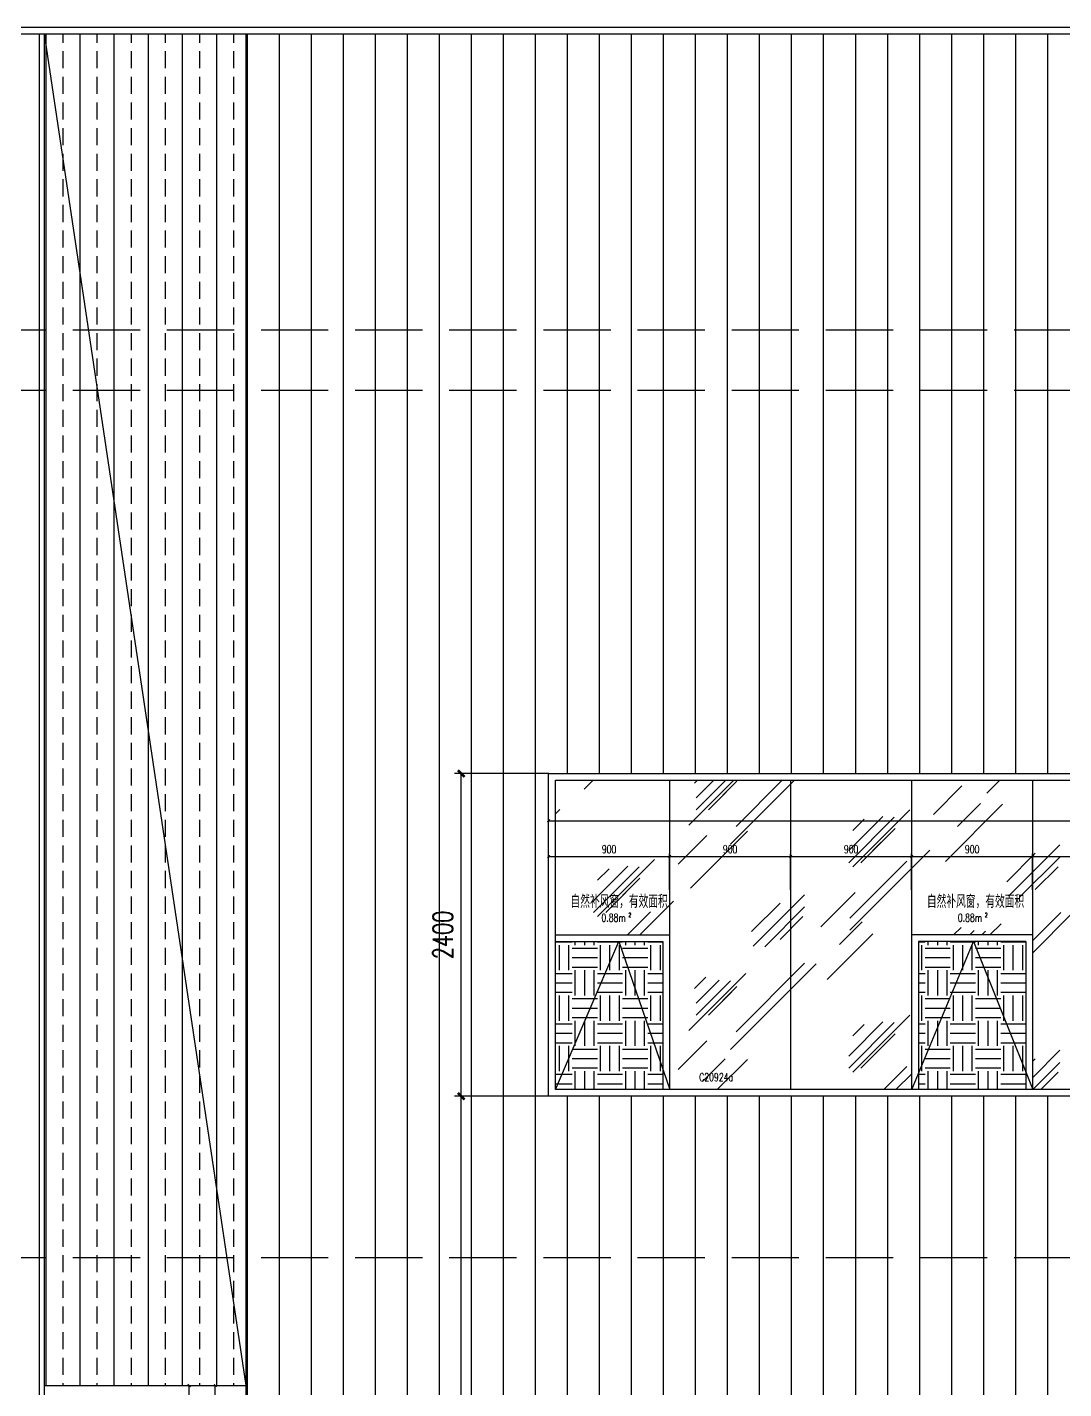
# Model space of a CAD drawing. Extents: x -2377130 to 293730, y -2 to 754590.
# Drawn here: x -132728 to -125018, y 525612 to 535737 of the extents above; entities that cross this region are included whole.
import ezdxf

# ---------------------------------------------------------------- set-up
doc = ezdxf.new("R2010")
doc.units = 0
doc.header["$LTSCALE"] = 1000
doc.header["$MEASUREMENT"] = 0
doc.linetypes.add('__DASH', pattern=[0.35, 0.25, -0.1])
doc.linetypes.add('DOTE', pattern=[2.42, 2, -0.2, 0.02, -0.2])
doc.layers.get('Defpoints').update_dxf_attribs({"color": 210})
for name, color, linetype in [('A-AXIS-DOTE', 14, 'DOTE'), ('A-AXIS-DP', 126, 'Continuous'), ('A-HATCH-2', 251, 'Continuous'), ('A-LIN-V', 9, 'Continuous'), ('A-WINDOW', 140, 'Continuous'), ('A-门窗表显示尺寸', 160, 'Continuous'), ('AS-WALL', 40, 'Continuous'), ('SPACE_HATCH', 8, 'Continuous'), ('参考线', 8, 'Continuous')]:
    doc.layers.add(name, color=color, linetype=linetype)
doc.layers.add('A-WALL-HATCH', color=8, linetype='Continuous', lineweight=13)
doc.layers.add('A-加建区域', color=47, linetype='Continuous', plot=False)
doc.styles.add('_TCH_DIM_T3', font='SIMPLEX', dxfattribs={"width": 0.705882, "bigfont": 'GBCBIG'})
doc.styles.add('_TCH_SPACE', font='SIMPLEX', dxfattribs={"height": 5, "bigfont": 'GBCBIG'})
doc.styles.add('A-DIM_T3', font='SIMPLEX', dxfattribs={"width": 0.705882, "bigfont": 'GBCBIG'})
doc.styles.add('A-STANDARD', font='SIMPLEX', dxfattribs={"bigfont": 'GBCBIG'})
doc.dimstyles.new('_TCH_ARCH&&20', dxfattribs={"dimtxt": 59.5, "dimasz": 20, "dimexe": 20, "dimexo": 20, "dimgap": 25.25, "dimtad": 1, "dimdec": 0, "dimzin": 0, "dimdsep": 46, "dimtxsty": '_TCH_DIM_T3', "dimblk": 'ARCHTICK', "dimcen": 0.09, "dimclrt": 7, "dimazin": 2, "dimtfac": 1, "dimtdec": 0, "dimtix": 1, "dimtmove": 2, "dimatfit": 3, "dimfxl": 0, "dimtolj": 1, "dimtzin": 0, "dimarcsym": 0})
doc.dimstyles.new('A-DIM&&20', dxfattribs={"dimtxt": 59.5, "dimasz": 20, "dimexe": 20, "dimexo": 20, "dimgap": 25.25, "dimtad": 1, "dimdec": 0, "dimzin": 0, "dimdsep": 46, "dimtxsty": 'A-DIM_T3', "dimblk": 'ARCHTICK', "dimcen": 0.09, "dimclrt": 7, "dimazin": 2, "dimtfac": 1, "dimtdec": 0, "dimtix": 1, "dimtmove": 2, "dimatfit": 3, "dimfxl": 0, "dimtolj": 1, "dimtzin": 0, "dimarcsym": 0})
pattern_1 = [(0, (53949.73, -13501.94), (187.5, 187.5), [187.5, -187.5]), (0, (53949.73, -13431.63), (187.5, 187.5), [187.5, -187.5]), (0, (53949.73, -13361.31), (187.5, 187.5), [187.5, -187.5]), (90, (53973.17, -13337.88), (-187.5, 187.5), [187.5, -187.5]), (90, (54043.48, -13337.88), (-187.5, 187.5), [187.5, -187.5]), (90, (54113.8, -13337.88), (-187.5, 187.5), [187.5, -187.5])]

# ---------------------------------------------------------------- blocks, each defined once
blk = doc.blocks.new('_ArchTick')
at = {"color": 0, "linetype": 'ByBlock', "const_width": 0.4}
blk.add_lwpolyline([(-0.5, -0.5), (0.5, 0.5)], dxfattribs=at)
blk = doc.blocks.new('*D1280')
at = {"layer": 'A-门窗表显示尺寸', "color": 0, "lineweight": -2}
for p, q in [((-131673, 525637), (-131503, 525637)), ((-131523, 524537), (-131523, 525637)), ((-131673, 524537), (-131503, 524537))]:
    blk.add_line(p, q, dxfattribs=at)
at = {"layer": 'Defpoints', "color": 0}
for p in [(-131693, 525637), (-131523, 525637), (-131693, 524537)]:
    blk.add_point(p, dxfattribs=at)
at = {"layer": 'A-门窗表显示尺寸', "color": 0, "lineweight": -2, "xscale": 20, "yscale": 20, "zscale": 20}
for p, rotation in [((-131523, 525637), 90), ((-131523, 524537), 270)]:
    blk.add_blockref('_ArchTick', p, dxfattribs=dict(at, rotation=rotation))
at = {"layer": 'A-门窗表显示尺寸', "color": 7, "insert": (-131578, 525087), "char_height": 59.5, "attachment_point": 5, "rotation": 90, "style": '_TCH_DIM_T3'}
blk.add_mtext('\\A1;1100', dxfattribs=at)
blk = doc.blocks.new('*D1281')
at = {"layer": 'A-门窗表显示尺寸', "color": 0, "lineweight": -2}
for p, q in [((-131653, 525637), (-131309, 525637)), ((-131329, 517237), (-131329, 525637)), ((-131653, 517237), (-131309, 517237))]:
    blk.add_line(p, q, dxfattribs=at)
at = {"layer": 'Defpoints', "color": 0}
for p in [(-131673, 525637), (-131329, 525637), (-131673, 517237)]:
    blk.add_point(p, dxfattribs=at)
at = {"layer": 'A-门窗表显示尺寸', "color": 0, "lineweight": -2, "xscale": 20, "yscale": 20, "zscale": 20}
for p, rotation in [((-131329, 525637), 90), ((-131329, 517237), 270)]:
    blk.add_blockref('_ArchTick', p, dxfattribs=dict(at, rotation=rotation))
at = {"layer": 'A-门窗表显示尺寸', "color": 7, "insert": (-131384, 521437), "char_height": 59.5, "attachment_point": 5, "rotation": 90, "style": '_TCH_DIM_T3'}
blk.add_mtext('\\A1;8400', dxfattribs=at)
blk = doc.blocks.new('*D1451')
at = {"layer": 'A-门窗表显示尺寸', "color": 0, "lineweight": -2}
for p, q in [((-128850, 529589), (-128850, 529856)), ((-107950, 529589), (-107950, 529856)), ((-128850, 529836), (-107950, 529836))]:
    blk.add_line(p, q, dxfattribs=at)
at = {"layer": 'Defpoints', "color": 0}
for p in [(-107950, 529836), (-128850, 529569), (-107950, 529569)]:
    blk.add_point(p, dxfattribs=at)
at = {"layer": 'A-门窗表显示尺寸', "color": 0, "lineweight": -2, "xscale": 20, "yscale": 20, "zscale": 20, "rotation": 180}
blk.add_blockref('_ArchTick', (-128850, 529836), dxfattribs=at)
at = {"layer": 'A-门窗表显示尺寸', "color": 0, "lineweight": -2, "xscale": 20, "yscale": 20, "zscale": 20}
blk.add_blockref('_ArchTick', (-107950, 529836), dxfattribs=at)
at = {"layer": 'A-门窗表显示尺寸', "color": 7, "insert": (-118400, 529891), "char_height": 59.5, "attachment_point": 5, "style": 'A-DIM_T3'}
blk.add_mtext('\\A1;20900', dxfattribs=at)
blk = doc.blocks.new('*D1445')
at = {"layer": 'A-门窗表显示尺寸', "color": 0, "lineweight": -2}
for p, q in [((-125250, 529323), (-125250, 529590)), ((-125250, 529570), (-124350, 529570)), ((-124350, 529323), (-124350, 529590))]:
    blk.add_line(p, q, dxfattribs=at)
at = {"layer": 'Defpoints', "color": 0}
for p in [(-124350, 529570), (-125250, 529303), (-124350, 529303)]:
    blk.add_point(p, dxfattribs=at)
at = {"layer": 'A-门窗表显示尺寸', "color": 0, "lineweight": -2, "xscale": 20, "yscale": 20, "zscale": 20, "rotation": 180}
blk.add_blockref('_ArchTick', (-125250, 529570), dxfattribs=at)
at = {"layer": 'A-门窗表显示尺寸', "color": 0, "lineweight": -2, "xscale": 20, "yscale": 20, "zscale": 20}
blk.add_blockref('_ArchTick', (-124350, 529570), dxfattribs=at)
at = {"layer": 'A-门窗表显示尺寸', "color": 7, "insert": (-124800, 529625), "char_height": 59.5, "attachment_point": 5, "style": 'A-DIM_T3'}
blk.add_mtext('\\A1;900', dxfattribs=at)
blk = doc.blocks.new('*D1446')
at = {"layer": 'A-门窗表显示尺寸', "color": 0, "lineweight": -2}
for p, q in [((-126150, 529323), (-126150, 529590)), ((-126150, 529570), (-125250, 529570)), ((-125250, 529323), (-125250, 529590))]:
    blk.add_line(p, q, dxfattribs=at)
at = {"layer": 'Defpoints', "color": 0}
for p in [(-125250, 529570), (-126150, 529303), (-125250, 529303)]:
    blk.add_point(p, dxfattribs=at)
at = {"layer": 'A-门窗表显示尺寸', "color": 0, "lineweight": -2, "xscale": 20, "yscale": 20, "zscale": 20, "rotation": 180}
blk.add_blockref('_ArchTick', (-126150, 529570), dxfattribs=at)
at = {"layer": 'A-门窗表显示尺寸', "color": 0, "lineweight": -2, "xscale": 20, "yscale": 20, "zscale": 20}
blk.add_blockref('_ArchTick', (-125250, 529570), dxfattribs=at)
at = {"layer": 'A-门窗表显示尺寸', "color": 7, "insert": (-125700, 529625), "char_height": 59.5, "attachment_point": 5, "style": 'A-DIM_T3'}
blk.add_mtext('\\A1;900', dxfattribs=at)
blk = doc.blocks.new('*D1447')
at = {"layer": 'A-门窗表显示尺寸', "color": 0, "lineweight": -2}
for p, q in [((-127050, 529323), (-127050, 529590)), ((-127050, 529570), (-126150, 529570)), ((-126150, 529323), (-126150, 529590))]:
    blk.add_line(p, q, dxfattribs=at)
at = {"layer": 'Defpoints', "color": 0}
for p in [(-126150, 529570), (-127050, 529303), (-126150, 529303)]:
    blk.add_point(p, dxfattribs=at)
at = {"layer": 'A-门窗表显示尺寸', "color": 0, "lineweight": -2, "xscale": 20, "yscale": 20, "zscale": 20, "rotation": 180}
blk.add_blockref('_ArchTick', (-127050, 529570), dxfattribs=at)
at = {"layer": 'A-门窗表显示尺寸', "color": 0, "lineweight": -2, "xscale": 20, "yscale": 20, "zscale": 20}
blk.add_blockref('_ArchTick', (-126150, 529570), dxfattribs=at)
at = {"layer": 'A-门窗表显示尺寸', "color": 7, "insert": (-126600, 529625), "char_height": 59.5, "attachment_point": 5, "style": 'A-DIM_T3'}
blk.add_mtext('\\A1;900', dxfattribs=at)
blk = doc.blocks.new('*D1448')
at = {"layer": 'A-门窗表显示尺寸', "color": 0, "lineweight": -2}
for p, q in [((-127950, 529323), (-127950, 529590)), ((-127950, 529570), (-127050, 529570)), ((-127050, 529323), (-127050, 529590))]:
    blk.add_line(p, q, dxfattribs=at)
at = {"layer": 'Defpoints', "color": 0}
for p in [(-127050, 529570), (-127950, 529303), (-127050, 529303)]:
    blk.add_point(p, dxfattribs=at)
at = {"layer": 'A-门窗表显示尺寸', "color": 0, "lineweight": -2, "xscale": 20, "yscale": 20, "zscale": 20, "rotation": 180}
blk.add_blockref('_ArchTick', (-127950, 529570), dxfattribs=at)
at = {"layer": 'A-门窗表显示尺寸', "color": 0, "lineweight": -2, "xscale": 20, "yscale": 20, "zscale": 20}
blk.add_blockref('_ArchTick', (-127050, 529570), dxfattribs=at)
at = {"layer": 'A-门窗表显示尺寸', "color": 7, "insert": (-127500, 529625), "char_height": 59.5, "attachment_point": 5, "style": 'A-DIM_T3'}
blk.add_mtext('\\A1;900', dxfattribs=at)
blk = doc.blocks.new('*D1449')
at = {"layer": 'A-门窗表显示尺寸', "color": 0, "lineweight": -2}
for p, q in [((-128850, 529323), (-128850, 529590)), ((-128850, 529570), (-127950, 529570)), ((-127950, 529323), (-127950, 529590))]:
    blk.add_line(p, q, dxfattribs=at)
at = {"layer": 'Defpoints', "color": 0}
for p in [(-127950, 529570), (-128850, 529303), (-127950, 529303)]:
    blk.add_point(p, dxfattribs=at)
at = {"layer": 'A-门窗表显示尺寸', "color": 0, "lineweight": -2, "xscale": 20, "yscale": 20, "zscale": 20, "rotation": 180}
blk.add_blockref('_ArchTick', (-128850, 529570), dxfattribs=at)
at = {"layer": 'A-门窗表显示尺寸', "color": 0, "lineweight": -2, "xscale": 20, "yscale": 20, "zscale": 20}
blk.add_blockref('_ArchTick', (-127950, 529570), dxfattribs=at)
at = {"layer": 'A-门窗表显示尺寸', "color": 7, "insert": (-128400, 529625), "char_height": 59.5, "attachment_point": 5, "style": 'A-DIM_T3'}
blk.add_mtext('\\A1;900', dxfattribs=at)

msp = doc.modelspace()

# ---------------------------------------------------------------- linework, layer by layer
at = {"layer": 'A-AXIS-DOTE', "color": 8, "linetype": '__DASH', "ltscale": 2}
for p, q in [((-252788.4, 535737.5), (-54309.8, 535737.5)), ((-252788.4, 533487.5), (-54309.8, 533487.5)), ((-252788.4, 533037.5), (-54309.8, 533037.5))]:
    msp.add_line(p, q, dxfattribs=at)
at = {"layer": 'A-AXIS-DP', "color": 8}
for p, q in [((-129500, 527787.5), (-129500, 530187.5)), ((-129500, 519637.5), (-129500, 527787.5))]:
    msp.add_line(p, q, dxfattribs=at)
at = {"layer": 'A-HATCH-2', "color": 8, "linetype": 'Continuous'}
for p, q in [((-132635.6, 517237.5), (-132635.6, 535687.5)), ((-132588, 525637.5), (-132588, 535687.5)), ((-132461, 535622.5), (-132461, 535687.5)), ((-132334, 525637.5), (-132334, 535687.5)), ((-132207, 535622.5), (-132207, 535687.5)), ((-132080, 525637.5), (-132080, 535687.5)), ((-131953, 535622.5), (-131953, 535687.5)), ((-131826, 525637.5), (-131826, 535687.5)), ((-131699, 535622.5), (-131699, 535687.5)), ((-131572, 525637.5), (-131572, 535687.5)), ((-131445, 535622.5), (-131445, 535687.5)), ((-131318, 525637.5), (-131318, 535687.5)), ((-131191, 535622.5), (-131191, 535687.5)), ((-131090.6, 517237.5), (-131090.6, 535687.5)), ((-130852.5, 517237.5), (-130852.5, 535687.5)), ((-130614.4, 517237.5), (-130614.4, 535687.5)), ((-130376.2, 517237.5), (-130376.2, 535687.5)), ((-130138.1, 517237.5), (-130138.1, 535687.5)), ((-129900, 517237.5), (-129900, 535687.5)), ((-129661.9, 517237.5), (-129661.9, 535687.5)), ((-129423.7, 517237.5), (-129423.7, 535687.5)), ((-129185.6, 517237.5), (-129185.6, 535687.5)), ((-128947.5, 517237.5), (-128947.5, 535687.5)), ((-128709.4, 519637.5), (-128709.4, 535687.5)), ((-128471.2, 519637.5), (-128471.2, 535687.5)), ((-128233.1, 519637.5), (-128233.1, 535687.5)), ((-127995, 519637.5), (-127995, 535687.5)), ((-127756.9, 519637.5), (-127756.9, 535687.5)), ((-127518.7, 519637.5), (-127518.7, 535687.5)), ((-127280.6, 519637.5), (-127280.6, 535687.5)), ((-127042.5, 519637.5), (-127042.5, 535687.5)), ((-126804.4, 519637.5), (-126804.4, 535687.5)), ((-126566.2, 519637.5), (-126566.2, 535687.5)), ((-126328.1, 519637.5), (-126328.1, 535687.5)), ((-126090, 519637.5), (-126090, 535687.5)), ((-125851.9, 519637.5), (-125851.9, 535687.5)), ((-125613.7, 519637.5), (-125613.7, 535687.5)), ((-125375.6, 519637.5), (-125375.6, 535687.5)), ((-125137.5, 519637.5), (-125137.5, 535687.5)), ((-132461, 535432), (-132461, 535559)), ((-132207, 535432), (-132207, 535559)), ((-131953, 535432), (-131953, 535559)), ((-131699, 535432), (-131699, 535559)), ((-131445, 535432), (-131445, 535559)), ((-131191, 535432), (-131191, 535559)), ((-132461, 535241.5), (-132461, 535368.5)), ((-132207, 535241.5), (-132207, 535368.5)), ((-131953, 535241.5), (-131953, 535368.5)), ((-131699, 535241.5), (-131699, 535368.5)), ((-131445, 535241.5), (-131445, 535368.5)), ((-131191, 535241.5), (-131191, 535368.5)), ((-132461, 535051), (-132461, 535178)), ((-132207, 535051), (-132207, 535178)), ((-131953, 535051), (-131953, 535178)), ((-131699, 535051), (-131699, 535178)), ((-131445, 535051), (-131445, 535178)), ((-131191, 535051), (-131191, 535178)), ((-132461, 534860.5), (-132461, 534987.5)), ((-132207, 534860.5), (-132207, 534987.5)), ((-131953, 534860.5), (-131953, 534987.5)), ((-131699, 534860.5), (-131699, 534987.5)), ((-131445, 534860.5), (-131445, 534987.5)), ((-131191, 534860.5), (-131191, 534987.5)), ((-132461, 534670), (-132461, 534797)), ((-132207, 534670), (-132207, 534797)), ((-131953, 534670), (-131953, 534797)), ((-131699, 534670), (-131699, 534797)), ((-131445, 534670), (-131445, 534797)), ((-131191, 534670), (-131191, 534797)), ((-132461, 534479.5), (-132461, 534606.5)), ((-132207, 534479.5), (-132207, 534606.5)), ((-131953, 534479.5), (-131953, 534606.5)), ((-131699, 534479.5), (-131699, 534606.5)), ((-131445, 534479.5), (-131445, 534606.5)), ((-131191, 534479.5), (-131191, 534606.5)), ((-132461, 534289), (-132461, 534416)), ((-132207, 534289), (-132207, 534416)), ((-131953, 534289), (-131953, 534416)), ((-131699, 534289), (-131699, 534416)), ((-131445, 534289), (-131445, 534416)), ((-131191, 534289), (-131191, 534416)), ((-132461, 534098.5), (-132461, 534225.5)), ((-132207, 534098.5), (-132207, 534225.5)), ((-131953, 534098.5), (-131953, 534225.5)), ((-131699, 534098.5), (-131699, 534225.5)), ((-131445, 534098.5), (-131445, 534225.5)), ((-131191, 534098.5), (-131191, 534225.5)), ((-132461, 533908), (-132461, 534035)), ((-132207, 533908), (-132207, 534035)), ((-131953, 533908), (-131953, 534035)), ((-131699, 533908), (-131699, 534035)), ((-131445, 533908), (-131445, 534035)), ((-131191, 533908), (-131191, 534035)), ((-132461, 533717.5), (-132461, 533844.5)), ((-132207, 533717.5), (-132207, 533844.5)), ((-131953, 533717.5), (-131953, 533844.5)), ((-131699, 533717.5), (-131699, 533844.5)), ((-131445, 533717.5), (-131445, 533844.5)), ((-131191, 533717.5), (-131191, 533844.5)), ((-132461, 533527), (-132461, 533654)), ((-132207, 533527), (-132207, 533654)), ((-131953, 533527), (-131953, 533654)), ((-131699, 533527), (-131699, 533654)), ((-131445, 533527), (-131445, 533654)), ((-131191, 533527), (-131191, 533654)), ((-132461, 533336.5), (-132461, 533463.5)), ((-132207, 533336.5), (-132207, 533463.5)), ((-131953, 533336.5), (-131953, 533463.5)), ((-131699, 533336.5), (-131699, 533463.5)), ((-131445, 533336.5), (-131445, 533463.5)), ((-131191, 533336.5), (-131191, 533463.5)), ((-132461, 533146), (-132461, 533273)), ((-132207, 533146), (-132207, 533273)), ((-131953, 533146), (-131953, 533273)), ((-131699, 533146), (-131699, 533273)), ((-131445, 533146), (-131445, 533273)), ((-131191, 533146), (-131191, 533273)), ((-132461, 532955.5), (-132461, 533082.5)), ((-132207, 532955.5), (-132207, 533082.5)), ((-131953, 532955.5), (-131953, 533082.5)), ((-131699, 532955.5), (-131699, 533082.5)), ((-131445, 532955.5), (-131445, 533082.5)), ((-131191, 532955.5), (-131191, 533082.5)), ((-132461, 532765), (-132461, 532892)), ((-132207, 532765), (-132207, 532892)), ((-131953, 532765), (-131953, 532892)), ((-131699, 532765), (-131699, 532892)), ((-131445, 532765), (-131445, 532892)), ((-131191, 532765), (-131191, 532892)), ((-132461, 532574.5), (-132461, 532701.5)), ((-132207, 532574.5), (-132207, 532701.5)), ((-131953, 532574.5), (-131953, 532701.5)), ((-131699, 532574.5), (-131699, 532701.5)), ((-131445, 532574.5), (-131445, 532701.5)), ((-131191, 532574.5), (-131191, 532701.5)), ((-132461, 532384), (-132461, 532511)), ((-132207, 532384), (-132207, 532511)), ((-131953, 532384), (-131953, 532511)), ((-131699, 532384), (-131699, 532511)), ((-131445, 532384), (-131445, 532511)), ((-131191, 532384), (-131191, 532511)), ((-132461, 532193.5), (-132461, 532320.5)), ((-132207, 532193.5), (-132207, 532320.5)), ((-131953, 532193.5), (-131953, 532320.5)), ((-131699, 532193.5), (-131699, 532320.5)), ((-131445, 532193.5), (-131445, 532320.5)), ((-131191, 532193.5), (-131191, 532320.5)), ((-132461, 532003), (-132461, 532130)), ((-132207, 532003), (-132207, 532130)), ((-131953, 532003), (-131953, 532130)), ((-131699, 532003), (-131699, 532130)), ((-131445, 532003), (-131445, 532130)), ((-131191, 532003), (-131191, 532130)), ((-132461, 531812.5), (-132461, 531939.5)), ((-132207, 531812.5), (-132207, 531939.5)), ((-131953, 531812.5), (-131953, 531939.5)), ((-131699, 531812.5), (-131699, 531939.5)), ((-131445, 531812.5), (-131445, 531939.5)), ((-131191, 531812.5), (-131191, 531939.5)), ((-132461, 531622), (-132461, 531749)), ((-132207, 531622), (-132207, 531749)), ((-131953, 531622), (-131953, 531749)), ((-131699, 531622), (-131699, 531749)), ((-131445, 531622), (-131445, 531749)), ((-131191, 531622), (-131191, 531749)), ((-132461, 531431.5), (-132461, 531558.5)), ((-132207, 531431.5), (-132207, 531558.5)), ((-131953, 531431.5), (-131953, 531558.5)), ((-131699, 531431.5), (-131699, 531558.5)), ((-131445, 531431.5), (-131445, 531558.5)), ((-131191, 531431.5), (-131191, 531558.5)), ((-132461, 531241), (-132461, 531368)), ((-132207, 531241), (-132207, 531368)), ((-131953, 531241), (-131953, 531368)), ((-131699, 531241), (-131699, 531368)), ((-131445, 531241), (-131445, 531368)), ((-131191, 531241), (-131191, 531368)), ((-132461, 531050.5), (-132461, 531177.5)), ((-132207, 531050.5), (-132207, 531177.5)), ((-131953, 531050.5), (-131953, 531177.5)), ((-131699, 531050.5), (-131699, 531177.5)), ((-131445, 531050.5), (-131445, 531177.5)), ((-131191, 531050.5), (-131191, 531177.5)), ((-132461, 530860), (-132461, 530987)), ((-132207, 530860), (-132207, 530987)), ((-131953, 530860), (-131953, 530987)), ((-131699, 530860), (-131699, 530987)), ((-131445, 530860), (-131445, 530987)), ((-131191, 530860), (-131191, 530987)), ((-132461, 530669.5), (-132461, 530796.5)), ((-132207, 530669.5), (-132207, 530796.5)), ((-131953, 530669.5), (-131953, 530796.5)), ((-131699, 530669.5), (-131699, 530796.5)), ((-131445, 530669.5), (-131445, 530796.5)), ((-131191, 530669.5), (-131191, 530796.5)), ((-132461, 530479), (-132461, 530606)), ((-132207, 530479), (-132207, 530606)), ((-131953, 530479), (-131953, 530606)), ((-131699, 530479), (-131699, 530606)), ((-131445, 530479), (-131445, 530606)), ((-131191, 530479), (-131191, 530606)), ((-132461, 530288.5), (-132461, 530415.5)), ((-132207, 530288.5), (-132207, 530415.5)), ((-131953, 530288.5), (-131953, 530415.5)), ((-131699, 530288.5), (-131699, 530415.5)), ((-131445, 530288.5), (-131445, 530415.5)), ((-131191, 530288.5), (-131191, 530415.5)), ((-132461, 530098), (-132461, 530225)), ((-132207, 530098), (-132207, 530225)), ((-131953, 530098), (-131953, 530225)), ((-131699, 530098), (-131699, 530225)), ((-131445, 530098), (-131445, 530225)), ((-131191, 530098), (-131191, 530225)), ((-132461, 529907.5), (-132461, 530034.5)), ((-132207, 529907.5), (-132207, 530034.5)), ((-131953, 529907.5), (-131953, 530034.5)), ((-131699, 529907.5), (-131699, 530034.5)), ((-131445, 529907.5), (-131445, 530034.5)), ((-131191, 529907.5), (-131191, 530034.5)), ((-132461, 529717), (-132461, 529844)), ((-132207, 529717), (-132207, 529844)), ((-131953, 529717), (-131953, 529844)), ((-131699, 529717), (-131699, 529844)), ((-131445, 529717), (-131445, 529844)), ((-131191, 529717), (-131191, 529844)), ((-132461, 529526.5), (-132461, 529653.5)), ((-132207, 529526.5), (-132207, 529653.5)), ((-131953, 529526.5), (-131953, 529653.5)), ((-131699, 529526.5), (-131699, 529653.5)), ((-131445, 529526.5), (-131445, 529653.5)), ((-131191, 529526.5), (-131191, 529653.5)), ((-132461, 529336), (-132461, 529463)), ((-132207, 529336), (-132207, 529463)), ((-131953, 529336), (-131953, 529463)), ((-131699, 529336), (-131699, 529463)), ((-131445, 529336), (-131445, 529463)), ((-131191, 529336), (-131191, 529463)), ((-132461, 529145.5), (-132461, 529272.5)), ((-132207, 529145.5), (-132207, 529272.5)), ((-131953, 529145.5), (-131953, 529272.5)), ((-131699, 529145.5), (-131699, 529272.5)), ((-131445, 529145.5), (-131445, 529272.5)), ((-131191, 529145.5), (-131191, 529272.5)), ((-132461, 528955), (-132461, 529082)), ((-132207, 528955), (-132207, 529082)), ((-131953, 528955), (-131953, 529082)), ((-131699, 528955), (-131699, 529082)), ((-131445, 528955), (-131445, 529082)), ((-131191, 528955), (-131191, 529082)), ((-132461, 528764.5), (-132461, 528891.5)), ((-132207, 528764.5), (-132207, 528891.5)), ((-131953, 528764.5), (-131953, 528891.5)), ((-131699, 528764.5), (-131699, 528891.5)), ((-131445, 528764.5), (-131445, 528891.5)), ((-131191, 528764.5), (-131191, 528891.5)), ((-132461, 528574), (-132461, 528701)), ((-132207, 528574), (-132207, 528701)), ((-131953, 528574), (-131953, 528701)), ((-131699, 528574), (-131699, 528701)), ((-131445, 528574), (-131445, 528701)), ((-131191, 528574), (-131191, 528701)), ((-132461, 528383.5), (-132461, 528510.5)), ((-132207, 528383.5), (-132207, 528510.5)), ((-131953, 528383.5), (-131953, 528510.5)), ((-131699, 528383.5), (-131699, 528510.5)), ((-131445, 528383.5), (-131445, 528510.5)), ((-131191, 528383.5), (-131191, 528510.5)), ((-132461, 528193), (-132461, 528320)), ((-132207, 528193), (-132207, 528320)), ((-131953, 528193), (-131953, 528320)), ((-131699, 528193), (-131699, 528320)), ((-131445, 528193), (-131445, 528320)), ((-131191, 528193), (-131191, 528320)), ((-132461, 528002.5), (-132461, 528129.5)), ((-132207, 528002.5), (-132207, 528129.5)), ((-131953, 528002.5), (-131953, 528129.5)), ((-131699, 528002.5), (-131699, 528129.5)), ((-131445, 528002.5), (-131445, 528129.5)), ((-131191, 528002.5), (-131191, 528129.5)), ((-132461, 527812), (-132461, 527939)), ((-132207, 527812), (-132207, 527939)), ((-131953, 527812), (-131953, 527939)), ((-131699, 527812), (-131699, 527939)), ((-131445, 527812), (-131445, 527939)), ((-131191, 527812), (-131191, 527939)), ((-132461, 527621.5), (-132461, 527748.5)), ((-132207, 527621.5), (-132207, 527748.5)), ((-131953, 527621.5), (-131953, 527748.5)), ((-131699, 527621.5), (-131699, 527748.5)), ((-131445, 527621.5), (-131445, 527748.5)), ((-131191, 527621.5), (-131191, 527748.5)), ((-132461, 527431), (-132461, 527558)), ((-132207, 527431), (-132207, 527558)), ((-131953, 527431), (-131953, 527558)), ((-131699, 527431), (-131699, 527558)), ((-131445, 527431), (-131445, 527558)), ((-131191, 527431), (-131191, 527558)), ((-132461, 527240.5), (-132461, 527367.5)), ((-132207, 527240.5), (-132207, 527367.5)), ((-131953, 527240.5), (-131953, 527367.5)), ((-131699, 527240.5), (-131699, 527367.5)), ((-131445, 527240.5), (-131445, 527367.5)), ((-131191, 527240.5), (-131191, 527367.5)), ((-132461, 527050), (-132461, 527177)), ((-132207, 527050), (-132207, 527177)), ((-131953, 527050), (-131953, 527177)), ((-131699, 527050), (-131699, 527177)), ((-131445, 527050), (-131445, 527177)), ((-131191, 527050), (-131191, 527177)), ((-132461, 526859.5), (-132461, 526986.5)), ((-132207, 526859.5), (-132207, 526986.5)), ((-131953, 526859.5), (-131953, 526986.5)), ((-131699, 526859.5), (-131699, 526986.5)), ((-131445, 526859.5), (-131445, 526986.5)), ((-131191, 526859.5), (-131191, 526986.5)), ((-132461, 526669), (-132461, 526796)), ((-132207, 526669), (-132207, 526796)), ((-131953, 526669), (-131953, 526796)), ((-131699, 526669), (-131699, 526796)), ((-131445, 526669), (-131445, 526796)), ((-131191, 526669), (-131191, 526796)), ((-132461, 526478.5), (-132461, 526605.5)), ((-132207, 526478.5), (-132207, 526605.5)), ((-131953, 526478.5), (-131953, 526605.5)), ((-131699, 526478.5), (-131699, 526605.5)), ((-131445, 526478.5), (-131445, 526605.5)), ((-131191, 526478.5), (-131191, 526605.5)), ((-132461, 526288), (-132461, 526415)), ((-132207, 526288), (-132207, 526415)), ((-131953, 526288), (-131953, 526415)), ((-131699, 526288), (-131699, 526415)), ((-131445, 526288), (-131445, 526415)), ((-131191, 526288), (-131191, 526415)), ((-132461, 526097.5), (-132461, 526224.5)), ((-132207, 526097.5), (-132207, 526224.5)), ((-131953, 526097.5), (-131953, 526224.5)), ((-131699, 526097.5), (-131699, 526224.5)), ((-131445, 526097.5), (-131445, 526224.5)), ((-131191, 526097.5), (-131191, 526224.5)), ((-132461, 525907), (-132461, 526034)), ((-132207, 525907), (-132207, 526034)), ((-131953, 525907), (-131953, 526034)), ((-131699, 525907), (-131699, 526034)), ((-131445, 525907), (-131445, 526034)), ((-131191, 525907), (-131191, 526034)), ((-132461, 525716.5), (-132461, 525843.5)), ((-132207, 525716.5), (-132207, 525843.5)), ((-131953, 525716.5), (-131953, 525843.5)), ((-131699, 525716.5), (-131699, 525843.5)), ((-131445, 525716.5), (-131445, 525843.5)), ((-131191, 525716.5), (-131191, 525843.5)), ((-132461, 525637.5), (-132461, 525653)), ((-132207, 525637.5), (-132207, 525653)), ((-131953, 525637.5), (-131953, 525653)), ((-131699, 525637.5), (-131699, 525653)), ((-131445, 525637.5), (-131445, 525653)), ((-131191, 525637.5), (-131191, 525653))]:
    msp.add_line(p, q, dxfattribs=at)
at = {"layer": 'A-LIN-V', "color": 8}
for p, q in [((-246199.3, 535737.5), (-60499.3, 535737.5)), ((-246199.3, 535687.5), (-60499.3, 535687.5)), ((-132599.3, 525637.5), (-132599.3, 535687.5)), ((-131099.3, 525637.5), (-131099.3, 535687.5)), ((-132599.3, 525637.5), (-131099.3, 525637.5))]:
    msp.add_line(p, q, dxfattribs=at)
at = {"layer": 'A-WINDOW', "color": 8}
for p, q in [((-132599.3, 520117.5), (-132599.3, 525637.5)), ((-132599.3, 525637.5), (-131099.3, 525637.5)), ((-131099.3, 520117.5), (-131099.3, 525637.5))]:
    msp.add_line(p, q, dxfattribs=at)
at = {"layer": 'A-加建区域', "color": 8, "linetype": '__DASH', "ltscale": 2}
msp.add_line((-252788.4, 526587.5), (-54309.8, 526587.5), dxfattribs=at)
at = {"layer": 'AS-WALL', "color": 8}
msp.add_line((-131099.3, 525637.5), (-132599.3, 535687.5), dxfattribs=at)

# ---------------------------------------------------------------- block references
at = {"layer": 'A-AXIS-DP', "color": 8, "xscale": 50, "yscale": 50, "zscale": 50}
for p, rotation in [((-129500, 530187.5), 90), ((-129500, 527787.5), 90), ((-129500, 527787.5), 270)]:
    msp.add_blockref('_ArchTick', p, dxfattribs=dict(at, rotation=rotation))

# ---------------------------------------------------------------- texts
at = {"layer": 'A-AXIS-DP', "color": 8, "insert": (-129637.5, 528987.5), "char_height": 148.75, "attachment_point": 5, "rotation": 90, "style": '_TCH_DIM_T3'}
msp.add_mtext('\\A1;2400', dxfattribs=at)

# ---------------------------------------------------------------- dimensions: what is measured, and where the dimension line sits
at = {"layer": 'A-门窗表显示尺寸', "color": 8}
for p1, p2, distance, picture, middle in [((-131693.3, 524537.5), (-131693.3, 525637.5), -170, '*D1280', (-131578.3, 525087.5)), ((-131673.3, 517237.5), (-131673.3, 525637.5), -344.3, '*D1281', (-131383.9, 521437.5))]:
    dim = msp.add_aligned_dim(p1=p1, p2=p2, distance=distance, dimstyle='_TCH_ARCH&&20', dxfattribs=at)
    dim.commit()
    dim.dimension.update_dxf_attribs({"geometry": picture, "text_midpoint": middle})

# ---------------------------------------------------------------- next in the draw order: wipeouts: each hides what was drawn before it
at = {"color": 8}
msp.add_wipeout([(-128849.6, 527787.5), (-107949.6, 527787.5), (-107949.6, 530187.5), (-128849.6, 530187.5)], dxfattribs=at).dxf.layer = '参考线'

# ---------------------------------------------------------------- next in the draw order: hatches: boundary and pattern name
at = {"layer": 'A-WALL-HATCH'}
h = msp.add_hatch(dxfattribs=at)
h.set_pattern_fill('玻璃2', color=8, scale=100, angle=180)
h.set_pattern_definition([(45, (1277462.1, 10610), (0, 1527.35065), [600, -360, 600, -360, 240, -523.2816]), (45, (1277432.1, 10640), (0, 1527.35065), [480, -600, 360, -360, 420, -463.2816]), (45, (1277432.1, 10730), (0, 1527.35065), [360, -720, 240, -360, 540, -463.2816]), (45, (1277522.1, 10640), (0, 1527.35065), [360, -720, 300, -1303.2815]), (45, (1277612.1, 10730), (0, 1527.35065), [180, -900, 120, -1483.2815]), (45, (1277462.1, 10880), (0, 1527.35065), [120, -900, 120, -480, 300, -763.2816]), (45, (1278002.1, 10790), (0, 1527.35065), [600, -900, 720, -475.2816]), (45, (1278002.1, 10700), (0, 1527.35065), [840, -600, 900, -355.2816]), (45, (1278152.1, 10820), (0, -1697.0563), [600, -840, 480, -763.2816]), (45, (1278062.1, 11000), (0, 1527.35065), [300, -1200, 360, -823.2816]), (45, (1278242.1, 10910), (0, 1527.35065), [240, -1200, 240, -1003.2815])])
h.paths.add_polyline_path([(-123449.6, 527837.5), (-123449.6, 528987.5), (-123299.6, 528987.5), (-123299.6, 530137.5), (-128799.6, 530137.5), (-128799.6, 528987.5), (-127949.6, 528987.5), (-127949.6, 527837.5), (-126149.6, 527837.5), (-126149.6, 528987.5), (-125249.6, 528987.5), (-125249.6, 527837.5)])
h.paths.add_polyline_path([(-114249.6, 527837.5), (-114249.6, 528987.5), (-114299.6, 528987.5), (-114299.6, 530137.5), (-117999.6, 530137.5), (-117999.6, 528987.5), (-118799.6, 528987.5), (-118799.6, 530137.5), (-122499.6, 530137.5), (-122499.6, 528987.5), (-122549.6, 528987.5), (-122549.6, 527837.5), (-120749.6, 527837.5), (-120749.6, 528987.5), (-119849.6, 528987.5), (-119849.6, 527837.5), (-116949.6, 527837.5), (-116949.6, 528987.5), (-116049.6, 528987.5), (-116049.6, 527837.5)])
h.paths.add_polyline_path([(-108849.6, 527837.5), (-108849.6, 528987.5), (-107999.6, 528987.5), (-107999.6, 530137.5), (-113499.6, 530137.5), (-113499.6, 528987.5), (-113349.6, 528987.5), (-113349.6, 527837.5), (-111549.6, 527837.5), (-111549.6, 528987.5), (-110649.6, 528987.5), (-110649.6, 527837.5)])
at = {"layer": 'SPACE_HATCH'}
h = msp.add_hatch(dxfattribs=at)
h.set_pattern_fill('土壤', color=8, scale=50, style=0)
h.set_pattern_definition(pattern_1)
h.paths.add_polyline_path([(-128799.6, 528937.5), (-127999.6, 528937.5), (-127999.6, 527837.5), (-128799.6, 527837.5)])
h = msp.add_hatch(dxfattribs=at)
h.set_pattern_fill('土壤', color=8, scale=50, style=0)
h.set_pattern_definition(pattern_1)
h.paths.add_polyline_path([(-125299.6, 528937.5), (-126099.6, 528937.5), (-126099.6, 527837.5), (-125299.6, 527837.5)])

# ---------------------------------------------------------------- next in the draw order: linework, layer by layer
at = {"layer": 'A-AXIS-DP', "color": 8}
for p, q in [((-128849.3, 530187.5), (-129550, 530187.5)), ((-128849.3, 527787.5), (-129550, 527787.5)), ((-128849.3, 527787.5), (-129550, 527787.5))]:
    msp.add_line(p, q, dxfattribs=at)
at = {"layer": 'A-WINDOW', "color": 8}
for p, q in [((-127949.6, 527837.5), (-127949.6, 530137.5)), ((-127049.6, 527837.5), (-127049.6, 530137.5)), ((-126149.6, 527837.5), (-126149.6, 530137.5)), ((-125249.6, 527837.5), (-125249.6, 530137.5)), ((-128799.6, 528987.5), (-127949.6, 528987.5)), ((-128799.6, 528937.5), (-127999.6, 528937.5)), ((-127999.6, 528937.5), (-127999.6, 527837.5)), ((-125249.6, 528987.5), (-126149.6, 528987.5)), ((-126099.6, 528937.5), (-126099.6, 527837.5)), ((-125299.6, 528937.5), (-126099.6, 528937.5)), ((-125299.6, 528937.5), (-125299.6, 527837.5))]:
    msp.add_line(p, q, dxfattribs=at)
for points in [[(-107949.6, 527787.5), (-128849.6, 527787.5), (-128849.6, 530187.5), (-107949.6, 530187.5)], [(-107999.6, 527837.5), (-128799.6, 527837.5), (-128799.6, 530137.5), (-107999.6, 530137.5)]]:
    msp.add_lwpolyline(points, close=True, dxfattribs=at)
for points in [[(-128799.6, 527837.5), (-128328.9, 528937.5), (-127949.6, 527837.5)], [(-126149.6, 527837.5), (-125688.9, 528937.5), (-125249.6, 527837.5)]]:
    msp.add_lwpolyline(points, dxfattribs=at)

# ---------------------------------------------------------------- next in the draw order: texts
at = {"layer": 'A-加建区域', "color": 8, "style": '_TCH_SPACE'}
for p in [(-128687.2, 529188.1), (-126036.4, 529188.1)]:
    msp.add_text('自然补风窗，有效面积', height=96.45, dxfattribs=at).set_placement(p)
at = {"layer": 'A-加建区域', "color": 8, "style": '_TCH_SPACE', "width": 0.705882}
for s, height, p in [('0.88m', 59.5, (-128457, 529085.7)), ('2', 29.8, (-128257, 529120.7)), ('0.88m', 59.5, (-125806.2, 529085.7)), ('2', 29.8, (-125606.2, 529120.7))]:
    msp.add_text(s, height=height, dxfattribs=at).set_placement(p)
at = {"layer": 'A-门窗表显示尺寸', "color": 8, "style": 'A-STANDARD', "width": 0.705882}
msp.add_text('C20924a', height=59.5, dxfattribs=at).set_placement((-127730, 527900))

# ---------------------------------------------------------------- next in the draw order: dimensions: what is measured, and where the dimension line sits
at = {"layer": 'A-门窗表显示尺寸', "color": 8}
for p1, p2, picture, middle in [((-128849.6, 529568.7), (-107949.6, 529568.7), '*D1451', (-118399.6, 529891.1)), ((-128849.6, 529302.5), (-127949.6, 529302.5), '*D1449', (-128399.6, 529625)), ((-127949.6, 529302.5), (-127049.6, 529302.5), '*D1448', (-127499.6, 529625)), ((-127049.6, 529302.5), (-126149.6, 529302.5), '*D1447', (-126599.6, 529625)), ((-126149.6, 529302.5), (-125249.6, 529302.5), '*D1446', (-125699.6, 529625)), ((-125249.6, 529302.5), (-124349.6, 529302.5), '*D1445', (-124799.6, 529625))]:
    dim = msp.add_aligned_dim(p1=p1, p2=p2, distance=267.5, dimstyle='A-DIM&&20', dxfattribs=at)
    dim.commit()
    dim.dimension.update_dxf_attribs({"geometry": picture, "text_midpoint": middle})

doc.saveas('drawing.dxf')
